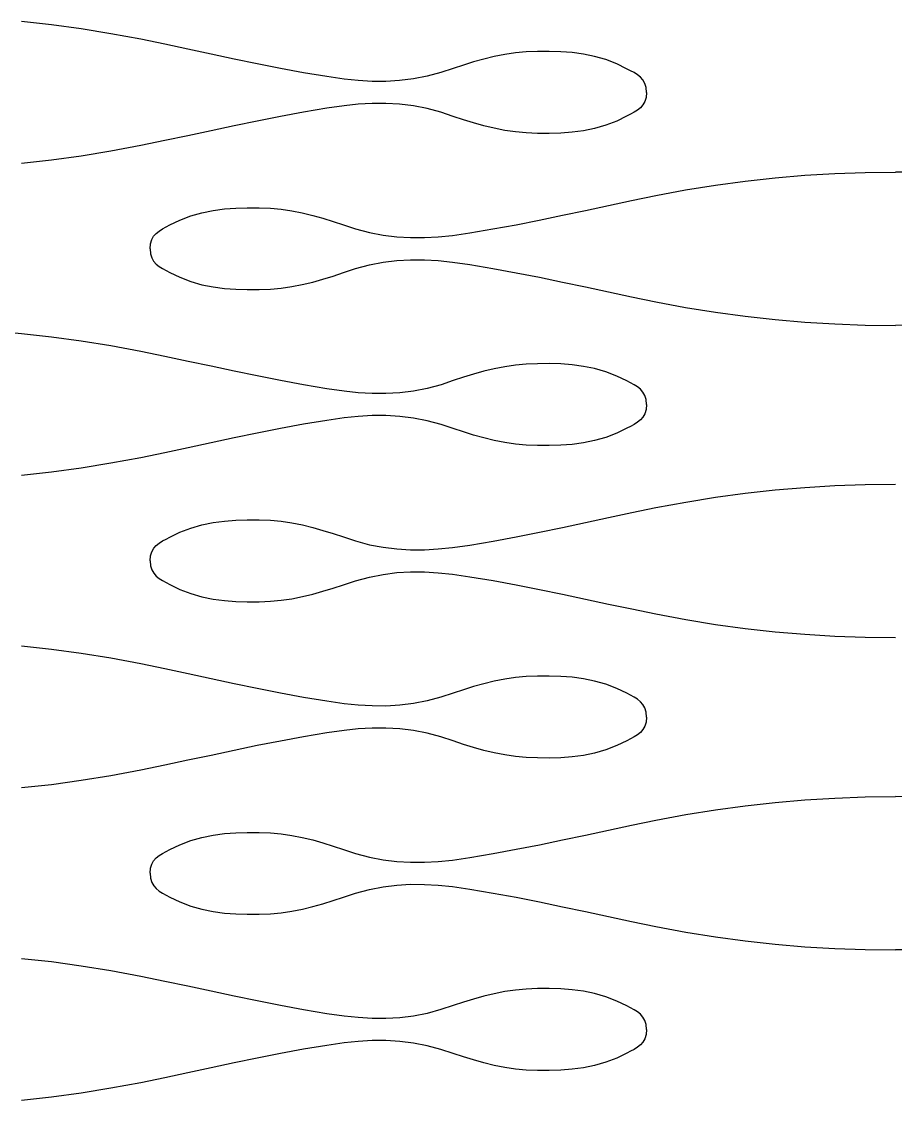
# Model space of a CAD drawing. Extents: x -53 to 53, y -73 to 73.
# Drawn here: x -15.38 to 0, y -55.23 to -36.24 of the extents above; entities that cross this region are included whole.
import ezdxf

# ---------------------------------------------------------------- set-up
doc = ezdxf.new("R2010")
doc.units = 0
doc.header["$MEASUREMENT"] = 0
doc.layers.get('0').update_dxf_attribs({"linetype": 'CONTINUOUS'})

msp = doc.modelspace()

# ---------------------------------------------------------------- linework, layer by layer
for p, q in [((-14.856, -36.3), (-15.382, -36.242)), ((-14.332, -36.371), (-14.856, -36.3)), ((-13.808, -36.456), (-14.332, -36.371)), ((-13.284, -36.553), (-13.808, -36.456)), ((-12.858, -36.641), (-13.284, -36.553)), ((-12.452, -36.728), (-12.858, -36.641)), ((-12.046, -36.815), (-12.452, -36.728)), ((-11.64, -36.902), (-12.046, -36.815)), ((-6.877, -36.822), (-7.061, -36.859)), ((-6.69, -36.794), (-6.877, -36.822)), ((-6.499, -36.777), (-6.69, -36.794)), ((-6.3, -36.77), (-6.499, -36.777)), ((-6.092, -36.769), (-6.3, -36.77)), ((-5.889, -36.774), (-6.092, -36.769)), ((-5.689, -36.789), (-5.889, -36.774)), ((-5.491, -36.816), (-5.689, -36.789)), ((-5.295, -36.856), (-5.491, -36.816)), ((-11.234, -36.986), (-11.64, -36.902)), ((-10.826, -37.067), (-11.234, -36.986)), ((-7.605, -37.009), (-7.785, -37.069)), ((-7.425, -36.953), (-7.605, -37.009)), ((-7.244, -36.903), (-7.425, -36.953)), ((-7.061, -36.859), (-7.244, -36.903)), ((-5.099, -36.912), (-5.295, -36.856)), ((-4.905, -36.987), (-5.099, -36.912)), ((-4.731, -37.071), (-4.905, -36.987)), ((-10.418, -37.142), (-10.826, -37.067)), ((-10.008, -37.211), (-10.418, -37.142)), ((-9.703, -37.255), (-10.008, -37.211)), ((-8.243, -37.205), (-8.485, -37.252)), ((-7.999, -37.14), (-8.243, -37.205)), ((-7.785, -37.069), (-7.999, -37.14)), ((-4.663, -37.106), (-4.731, -37.071)), ((-4.599, -37.141), (-4.663, -37.106)), ((-4.54, -37.178), (-4.599, -37.141)), ((-4.488, -37.22), (-4.54, -37.178)), ((-9.455, -37.281), (-9.703, -37.255)), ((-9.21, -37.295), (-9.455, -37.281)), ((-8.968, -37.295), (-9.21, -37.295)), ((-8.727, -37.281), (-8.968, -37.295)), ((-8.485, -37.252), (-8.727, -37.281)), ((-4.444, -37.269), (-4.488, -37.22)), ((-4.411, -37.329), (-4.444, -37.269)), ((-4.39, -37.401), (-4.411, -37.329)), ((-4.382, -37.489), (-4.39, -37.401)), ((-4.39, -37.577), (-4.411, -37.65)), ((-4.382, -37.489), (-4.39, -37.577)), ((-10.008, -37.768), (-10.418, -37.836)), ((-9.703, -37.724), (-10.008, -37.768)), ((-9.455, -37.698), (-9.703, -37.724)), ((-9.21, -37.684), (-9.455, -37.698)), ((-8.968, -37.684), (-9.21, -37.684)), ((-8.727, -37.697), (-8.968, -37.684)), ((-8.485, -37.727), (-8.727, -37.697)), ((-8.243, -37.774), (-8.485, -37.727)), ((-7.999, -37.839), (-8.243, -37.774)), ((-4.488, -37.759), (-4.54, -37.801)), ((-4.444, -37.71), (-4.488, -37.759)), ((-4.411, -37.65), (-4.444, -37.71)), ((-10.826, -37.912), (-11.234, -37.992)), ((-10.418, -37.836), (-10.826, -37.912)), ((-7.785, -37.91), (-7.999, -37.839)), ((-7.605, -37.97), (-7.785, -37.91)), ((-7.425, -38.026), (-7.605, -37.97)), ((-4.731, -37.907), (-4.905, -37.992)), ((-4.663, -37.873), (-4.731, -37.907)), ((-4.599, -37.838), (-4.663, -37.873)), ((-4.54, -37.801), (-4.599, -37.838)), ((-12.046, -38.163), (-12.452, -38.251)), ((-11.64, -38.077), (-12.046, -38.163)), ((-11.234, -37.992), (-11.64, -38.077)), ((-7.244, -38.076), (-7.425, -38.026)), ((-7.061, -38.12), (-7.244, -38.076)), ((-6.877, -38.157), (-7.061, -38.12)), ((-6.69, -38.185), (-6.877, -38.157)), ((-5.491, -38.163), (-5.689, -38.189)), ((-5.295, -38.123), (-5.491, -38.163)), ((-5.1, -38.066), (-5.295, -38.123)), ((-4.905, -37.992), (-5.1, -38.066)), ((-12.858, -38.337), (-13.284, -38.425)), ((-12.452, -38.251), (-12.858, -38.337)), ((-6.499, -38.202), (-6.69, -38.185)), ((-6.3, -38.209), (-6.499, -38.202)), ((-6.093, -38.21), (-6.3, -38.209)), ((-5.889, -38.204), (-6.093, -38.21)), ((-5.689, -38.189), (-5.889, -38.204)), ((-13.808, -38.523), (-14.332, -38.608)), ((-13.284, -38.425), (-13.808, -38.523)), ((-14.857, -38.679), (-15.382, -38.737)), ((-14.332, -38.608), (-14.857, -38.679)), ((-1.593, -38.947), (-1.064, -38.915)), ((-1.064, -38.915), (-0.534, -38.896)), ((-0.534, -38.896), (0, -38.89)), ((0.533, -38.896), (0, -38.89)), ((-3.169, -39.121), (-2.645, -39.05)), ((-2.645, -39.05), (-2.119, -38.992)), ((-2.119, -38.992), (-1.593, -38.947)), ((-4.643, -39.391), (-4.217, -39.303)), ((-4.217, -39.303), (-3.693, -39.206)), ((-3.693, -39.206), (-3.169, -39.121)), ((-5.455, -39.565), (-5.049, -39.478)), ((-5.049, -39.478), (-4.643, -39.391)), ((-12.597, -39.737), (-12.402, -39.662)), ((-12.402, -39.662), (-12.207, -39.606)), ((-12.207, -39.606), (-12.01, -39.566)), ((-12.01, -39.566), (-11.812, -39.539)), ((-11.812, -39.539), (-11.612, -39.524)), ((-11.612, -39.524), (-11.409, -39.519)), ((-11.409, -39.519), (-11.202, -39.52)), ((-11.202, -39.52), (-11.002, -39.527)), ((-11.002, -39.527), (-10.812, -39.544)), ((-10.812, -39.544), (-10.624, -39.572)), ((-10.624, -39.572), (-10.44, -39.609)), ((-10.44, -39.609), (-10.257, -39.653)), ((-10.257, -39.653), (-10.076, -39.703)), ((-6.268, -39.736), (-5.861, -39.652)), ((-5.861, -39.652), (-5.455, -39.565)), ((-12.902, -39.891), (-12.838, -39.856)), ((-12.838, -39.856), (-12.771, -39.821)), ((-12.771, -39.821), (-12.597, -39.737)), ((-10.076, -39.703), (-9.896, -39.759)), ((-9.896, -39.759), (-9.716, -39.819)), ((-9.716, -39.819), (-9.502, -39.89)), ((-7.084, -39.892), (-6.675, -39.817)), ((-6.675, -39.817), (-6.268, -39.736)), ((-13.09, -40.079), (-13.057, -40.019)), ((-13.057, -40.019), (-13.013, -39.97)), ((-13.013, -39.97), (-12.961, -39.928)), ((-12.961, -39.928), (-12.902, -39.891)), ((-9.502, -39.89), (-9.258, -39.955)), ((-9.258, -39.955), (-9.016, -40.002)), ((-9.016, -40.002), (-8.775, -40.031)), ((-8.775, -40.031), (-8.533, -40.045)), ((-8.533, -40.045), (-8.291, -40.045)), ((-8.291, -40.045), (-8.046, -40.031)), ((-8.046, -40.031), (-7.799, -40.005)), ((-7.799, -40.005), (-7.494, -39.961)), ((-7.494, -39.961), (-7.084, -39.892)), ((-13.119, -40.239), (-13.112, -40.151)), ((-13.119, -40.239), (-13.111, -40.327)), ((-13.112, -40.151), (-13.09, -40.079)), ((-13.111, -40.327), (-13.09, -40.4)), ((-13.09, -40.4), (-13.057, -40.46)), ((-8.775, -40.447), (-8.533, -40.434)), ((-8.533, -40.434), (-8.291, -40.434)), ((-8.291, -40.434), (-8.046, -40.448)), ((-13.057, -40.46), (-13.013, -40.509)), ((-13.013, -40.509), (-12.961, -40.551)), ((-12.961, -40.551), (-12.902, -40.588)), ((-12.902, -40.588), (-12.838, -40.623)), ((-12.838, -40.623), (-12.77, -40.657)), ((-9.716, -40.66), (-9.502, -40.589)), ((-9.502, -40.589), (-9.258, -40.524)), ((-9.258, -40.524), (-9.016, -40.477)), ((-9.016, -40.477), (-8.775, -40.447)), ((-8.046, -40.448), (-7.799, -40.474)), ((-7.799, -40.474), (-7.494, -40.518)), ((-7.494, -40.518), (-7.084, -40.586)), ((-7.084, -40.586), (-6.675, -40.662)), ((-12.77, -40.657), (-12.596, -40.742)), ((-12.596, -40.742), (-12.402, -40.816)), ((-12.402, -40.816), (-12.206, -40.873)), ((-10.257, -40.826), (-10.076, -40.776)), ((-10.076, -40.776), (-9.896, -40.72)), ((-9.896, -40.72), (-9.716, -40.66)), ((-6.675, -40.662), (-6.267, -40.742)), ((-6.267, -40.742), (-5.861, -40.827)), ((-12.206, -40.873), (-12.01, -40.913)), ((-12.01, -40.913), (-11.812, -40.939)), ((-11.812, -40.939), (-11.612, -40.954)), ((-11.612, -40.954), (-11.409, -40.96)), ((-11.409, -40.96), (-11.201, -40.959)), ((-11.201, -40.959), (-11.002, -40.952)), ((-11.002, -40.952), (-10.811, -40.935)), ((-10.811, -40.935), (-10.624, -40.907)), ((-10.624, -40.907), (-10.44, -40.87)), ((-10.44, -40.87), (-10.257, -40.826)), ((-5.861, -40.827), (-5.455, -40.913)), ((-5.455, -40.913), (-5.049, -41.001)), ((-5.049, -41.001), (-4.643, -41.087)), ((-4.643, -41.087), (-4.217, -41.175)), ((-4.217, -41.175), (-3.693, -41.273)), ((-3.693, -41.273), (-3.169, -41.358)), ((-3.169, -41.358), (-2.644, -41.429)), ((-2.644, -41.429), (-2.119, -41.487)), ((-2.119, -41.487), (-1.593, -41.532)), ((-1.593, -41.532), (-1.064, -41.564)), ((-1.064, -41.564), (-0.534, -41.583)), ((-0.534, -41.583), (0, -41.589)), ((0.533, -41.583), (0, -41.589)), ((-15.381, -41.736), (-15.908, -41.691)), ((-14.856, -41.794), (-15.381, -41.736)), ((-14.331, -41.865), (-14.856, -41.794)), ((-13.808, -41.949), (-14.331, -41.865)), ((-13.284, -42.047), (-13.808, -41.949)), ((-12.857, -42.135), (-13.284, -42.047)), ((-12.451, -42.222), (-12.857, -42.135)), ((-12.045, -42.309), (-12.451, -42.222)), ((-11.639, -42.396), (-12.045, -42.309)), ((-6.876, -42.316), (-7.061, -42.352)), ((-6.689, -42.288), (-6.876, -42.316)), ((-6.498, -42.27), (-6.689, -42.288)), ((-6.299, -42.263), (-6.498, -42.27)), ((-6.092, -42.262), (-6.299, -42.263)), ((-5.889, -42.268), (-6.092, -42.262)), ((-5.688, -42.283), (-5.889, -42.268)), ((-5.49, -42.31), (-5.688, -42.283)), ((-5.294, -42.35), (-5.49, -42.31)), ((-11.233, -42.48), (-11.639, -42.396)), ((-10.826, -42.561), (-11.233, -42.48)), ((-7.605, -42.503), (-7.785, -42.562)), ((-7.424, -42.447), (-7.605, -42.503)), ((-7.243, -42.396), (-7.424, -42.447)), ((-7.061, -42.352), (-7.243, -42.396)), ((-5.099, -42.406), (-5.294, -42.35)), ((-4.904, -42.481), (-5.099, -42.406)), ((-4.73, -42.565), (-4.904, -42.481)), ((-10.417, -42.636), (-10.826, -42.561)), ((-10.007, -42.705), (-10.417, -42.636)), ((-9.702, -42.749), (-10.007, -42.705)), ((-8.243, -42.699), (-8.485, -42.745)), ((-7.998, -42.633), (-8.243, -42.699)), ((-7.785, -42.562), (-7.998, -42.633)), ((-4.663, -42.6), (-4.73, -42.565)), ((-4.599, -42.634), (-4.663, -42.6)), ((-4.54, -42.671), (-4.599, -42.634)), ((-4.488, -42.713), (-4.54, -42.671)), ((-4.444, -42.763), (-4.488, -42.713)), ((-9.454, -42.774), (-9.702, -42.749)), ((-9.21, -42.788), (-9.454, -42.774)), ((-8.967, -42.789), (-9.21, -42.788)), ((-8.726, -42.775), (-8.967, -42.789)), ((-8.485, -42.745), (-8.726, -42.775)), ((-4.411, -42.823), (-4.444, -42.763)), ((-4.389, -42.895), (-4.411, -42.823)), ((-4.382, -42.983), (-4.389, -42.895)), ((-4.389, -43.071), (-4.411, -43.144)), ((-4.382, -42.983), (-4.389, -43.071)), ((-10.007, -43.262), (-10.417, -43.33)), ((-9.702, -43.218), (-10.007, -43.262)), ((-9.454, -43.192), (-9.702, -43.218)), ((-9.21, -43.178), (-9.454, -43.192)), ((-8.967, -43.177), (-9.21, -43.178)), ((-8.726, -43.191), (-8.967, -43.177)), ((-8.485, -43.221), (-8.726, -43.191)), ((-8.243, -43.268), (-8.485, -43.221)), ((-7.998, -43.333), (-8.243, -43.268)), ((-4.488, -43.253), (-4.54, -43.295)), ((-4.444, -43.203), (-4.488, -43.253)), ((-4.411, -43.144), (-4.444, -43.203)), ((-10.826, -43.405), (-11.233, -43.486)), ((-10.417, -43.33), (-10.826, -43.405)), ((-7.785, -43.404), (-7.998, -43.333)), ((-7.605, -43.464), (-7.785, -43.404)), ((-7.424, -43.519), (-7.605, -43.464)), ((-4.73, -43.401), (-4.904, -43.485)), ((-4.663, -43.366), (-4.73, -43.401)), ((-4.599, -43.332), (-4.663, -43.366)), ((-4.54, -43.295), (-4.599, -43.332)), ((-12.046, -43.657), (-12.451, -43.744)), ((-11.64, -43.571), (-12.046, -43.657)), ((-11.233, -43.486), (-11.64, -43.571)), ((-7.243, -43.57), (-7.424, -43.519)), ((-7.061, -43.614), (-7.243, -43.57)), ((-6.876, -43.65), (-7.061, -43.614)), ((-6.689, -43.678), (-6.876, -43.65)), ((-5.49, -43.657), (-5.688, -43.683)), ((-5.294, -43.616), (-5.49, -43.657)), ((-5.099, -43.56), (-5.294, -43.616)), ((-4.904, -43.485), (-5.099, -43.56)), ((-12.858, -43.831), (-13.284, -43.919)), ((-12.451, -43.744), (-12.858, -43.831)), ((-6.499, -43.696), (-6.689, -43.678)), ((-6.299, -43.703), (-6.499, -43.696)), ((-6.092, -43.704), (-6.299, -43.703)), ((-5.889, -43.698), (-6.092, -43.704)), ((-5.688, -43.683), (-5.889, -43.698)), ((-13.808, -44.017), (-14.332, -44.101)), ((-13.284, -43.919), (-13.808, -44.017)), ((-14.856, -44.173), (-15.381, -44.231)), ((-14.332, -44.101), (-14.856, -44.173)), ((-1.592, -44.441), (-1.064, -44.409)), ((-1.064, -44.409), (-0.533, -44.39)), ((-0.533, -44.39), (0, -44.383)), ((-3.692, -44.699), (-3.168, -44.615)), ((-3.168, -44.615), (-2.644, -44.544)), ((-2.644, -44.544), (-2.119, -44.486)), ((-2.119, -44.486), (-1.592, -44.441)), ((-4.642, -44.885), (-4.216, -44.797)), ((-4.216, -44.797), (-3.692, -44.699)), ((-5.454, -45.059), (-5.048, -44.972)), ((-5.048, -44.972), (-4.642, -44.885)), ((-12.596, -45.231), (-12.401, -45.156)), ((-12.401, -45.156), (-12.206, -45.1)), ((-12.206, -45.1), (-12.01, -45.06)), ((-12.01, -45.06), (-11.812, -45.033)), ((-11.812, -45.033), (-11.612, -45.018)), ((-11.612, -45.018), (-11.408, -45.012)), ((-11.408, -45.012), (-11.201, -45.013)), ((-11.201, -45.013), (-11.002, -45.02)), ((-11.002, -45.02), (-10.811, -45.038)), ((-10.811, -45.038), (-10.624, -45.066)), ((-10.624, -45.066), (-10.439, -45.102)), ((-10.439, -45.102), (-10.257, -45.146)), ((-10.257, -45.146), (-10.076, -45.197)), ((-6.267, -45.23), (-5.86, -45.146)), ((-5.86, -45.146), (-5.454, -45.059)), ((-12.902, -45.384), (-12.838, -45.35)), ((-12.838, -45.35), (-12.77, -45.315)), ((-12.77, -45.315), (-12.596, -45.231)), ((-10.076, -45.197), (-9.896, -45.253)), ((-9.896, -45.253), (-9.715, -45.312)), ((-9.715, -45.312), (-9.502, -45.383)), ((-7.083, -45.386), (-6.675, -45.311)), ((-6.675, -45.311), (-6.267, -45.23)), ((-13.111, -45.645), (-13.09, -45.573)), ((-13.09, -45.573), (-13.056, -45.513)), ((-13.056, -45.513), (-13.013, -45.463)), ((-13.013, -45.463), (-12.961, -45.421)), ((-12.961, -45.421), (-12.902, -45.384)), ((-9.502, -45.383), (-9.258, -45.449)), ((-9.258, -45.449), (-9.015, -45.495)), ((-9.015, -45.495), (-8.774, -45.525)), ((-8.774, -45.525), (-8.533, -45.539)), ((-8.533, -45.539), (-8.29, -45.538)), ((-8.29, -45.538), (-8.046, -45.524)), ((-8.046, -45.524), (-7.798, -45.499)), ((-7.798, -45.499), (-7.493, -45.455)), ((-7.493, -45.455), (-7.083, -45.386)), ((-13.118, -45.733), (-13.111, -45.645)), ((-13.118, -45.733), (-13.111, -45.821)), ((-13.111, -45.821), (-13.09, -45.894)), ((-13.09, -45.894), (-13.056, -45.953)), ((-9.015, -45.971), (-8.774, -45.941)), ((-8.774, -45.941), (-8.533, -45.927)), ((-8.533, -45.927), (-8.29, -45.928)), ((-8.29, -45.928), (-8.046, -45.942)), ((-8.046, -45.942), (-7.798, -45.968)), ((-13.056, -45.953), (-13.013, -46.003)), ((-13.013, -46.003), (-12.96, -46.045)), ((-12.96, -46.045), (-12.901, -46.082)), ((-12.901, -46.082), (-12.837, -46.116)), ((-12.837, -46.116), (-12.77, -46.151)), ((-9.715, -46.154), (-9.502, -46.083)), ((-9.502, -46.083), (-9.257, -46.018)), ((-9.257, -46.018), (-9.015, -45.971)), ((-7.798, -45.968), (-7.493, -46.012)), ((-7.493, -46.012), (-7.083, -46.08)), ((-7.083, -46.08), (-6.674, -46.155)), ((-12.77, -46.151), (-12.596, -46.235)), ((-12.596, -46.235), (-12.401, -46.31)), ((-12.401, -46.31), (-12.206, -46.366)), ((-10.439, -46.364), (-10.257, -46.32)), ((-10.257, -46.32), (-10.076, -46.269)), ((-10.076, -46.269), (-9.895, -46.214)), ((-9.895, -46.214), (-9.715, -46.154)), ((-6.674, -46.155), (-6.267, -46.236)), ((-6.267, -46.236), (-5.86, -46.321)), ((-5.86, -46.321), (-5.454, -46.407)), ((-12.206, -46.366), (-12.01, -46.407)), ((-12.01, -46.407), (-11.812, -46.433)), ((-11.812, -46.433), (-11.611, -46.448)), ((-11.611, -46.448), (-11.408, -46.454)), ((-11.408, -46.454), (-11.201, -46.453)), ((-11.201, -46.453), (-11.002, -46.446)), ((-11.002, -46.446), (-10.811, -46.428)), ((-10.811, -46.428), (-10.624, -46.4)), ((-10.624, -46.4), (-10.439, -46.364)), ((-5.454, -46.407), (-5.048, -46.494)), ((-5.048, -46.494), (-4.642, -46.581)), ((-4.642, -46.581), (-4.216, -46.669)), ((-4.216, -46.669), (-3.692, -46.767)), ((-3.692, -46.767), (-3.168, -46.851)), ((-3.168, -46.851), (-2.644, -46.923)), ((-2.644, -46.923), (-2.119, -46.981)), ((-2.119, -46.981), (-1.592, -47.026)), ((-1.592, -47.026), (-1.064, -47.057)), ((-1.064, -47.057), (-0.533, -47.077)), ((-0.533, -47.077), (0, -47.083)), ((-14.856, -47.294), (-15.381, -47.236)), ((-14.332, -47.365), (-14.856, -47.294)), ((-13.808, -47.449), (-14.332, -47.365)), ((-13.284, -47.547), (-13.808, -47.449)), ((-12.858, -47.635), (-13.284, -47.547)), ((-12.451, -47.722), (-12.858, -47.635)), ((-12.046, -47.809), (-12.451, -47.722)), ((-11.64, -47.896), (-12.046, -47.809)), ((-6.876, -47.816), (-7.061, -47.852)), ((-6.689, -47.788), (-6.876, -47.816)), ((-6.499, -47.77), (-6.689, -47.788)), ((-6.299, -47.763), (-6.499, -47.77)), ((-6.092, -47.762), (-6.299, -47.763)), ((-5.889, -47.768), (-6.092, -47.762)), ((-5.688, -47.783), (-5.889, -47.768)), ((-5.49, -47.81), (-5.688, -47.783)), ((-5.294, -47.85), (-5.49, -47.81)), ((-5.099, -47.906), (-5.294, -47.85)), ((-11.233, -47.98), (-11.64, -47.896)), ((-10.826, -48.061), (-11.233, -47.98)), ((-7.605, -48.003), (-7.785, -48.062)), ((-7.424, -47.947), (-7.605, -48.003)), ((-7.243, -47.896), (-7.424, -47.947)), ((-7.061, -47.852), (-7.243, -47.896)), ((-4.904, -47.981), (-5.099, -47.906)), ((-4.73, -48.065), (-4.904, -47.981)), ((-10.417, -48.136), (-10.826, -48.061)), ((-10.007, -48.205), (-10.417, -48.136)), ((-9.702, -48.249), (-10.007, -48.205)), ((-8.243, -48.199), (-8.485, -48.245)), ((-7.999, -48.133), (-8.243, -48.199)), ((-7.785, -48.062), (-7.999, -48.133)), ((-4.663, -48.1), (-4.73, -48.065)), ((-4.599, -48.134), (-4.663, -48.1)), ((-4.54, -48.171), (-4.599, -48.134)), ((-4.488, -48.213), (-4.54, -48.171)), ((-4.444, -48.263), (-4.488, -48.213)), ((-9.454, -48.274), (-9.702, -48.249)), ((-9.21, -48.288), (-9.454, -48.274)), ((-8.967, -48.289), (-9.21, -48.288)), ((-8.726, -48.275), (-8.967, -48.289)), ((-8.485, -48.245), (-8.726, -48.275)), ((-4.411, -48.323), (-4.444, -48.263)), ((-4.39, -48.395), (-4.411, -48.323)), ((-4.382, -48.483), (-4.39, -48.395)), ((-4.39, -48.571), (-4.411, -48.644)), ((-4.382, -48.483), (-4.39, -48.571)), ((-10.007, -48.762), (-10.417, -48.83)), ((-9.702, -48.718), (-10.007, -48.762)), ((-9.454, -48.692), (-9.702, -48.718)), ((-9.21, -48.678), (-9.454, -48.692)), ((-8.967, -48.677), (-9.21, -48.678)), ((-8.726, -48.691), (-8.967, -48.677)), ((-8.485, -48.721), (-8.726, -48.691)), ((-8.243, -48.768), (-8.485, -48.721)), ((-7.999, -48.833), (-8.243, -48.768)), ((-4.54, -48.795), (-4.599, -48.832)), ((-4.488, -48.753), (-4.54, -48.795)), ((-4.444, -48.703), (-4.488, -48.753)), ((-4.411, -48.644), (-4.444, -48.703)), ((-11.233, -48.986), (-11.64, -49.071)), ((-10.826, -48.905), (-11.233, -48.986)), ((-10.417, -48.83), (-10.826, -48.905)), ((-7.785, -48.904), (-7.999, -48.833)), ((-7.605, -48.964), (-7.785, -48.904)), ((-7.424, -49.019), (-7.605, -48.964)), ((-4.904, -48.985), (-5.099, -49.06)), ((-4.73, -48.901), (-4.904, -48.985)), ((-4.663, -48.866), (-4.73, -48.901)), ((-4.599, -48.832), (-4.663, -48.866)), ((-12.046, -49.157), (-12.452, -49.244)), ((-11.64, -49.071), (-12.046, -49.157)), ((-7.243, -49.07), (-7.424, -49.019)), ((-7.061, -49.114), (-7.243, -49.07)), ((-6.877, -49.15), (-7.061, -49.114)), ((-6.689, -49.178), (-6.877, -49.15)), ((-6.499, -49.196), (-6.689, -49.178)), ((-5.491, -49.157), (-5.689, -49.183)), ((-5.294, -49.116), (-5.491, -49.157)), ((-5.099, -49.06), (-5.294, -49.116)), ((-12.858, -49.331), (-13.284, -49.419)), ((-12.452, -49.244), (-12.858, -49.331)), ((-6.3, -49.203), (-6.499, -49.196)), ((-6.092, -49.204), (-6.3, -49.203)), ((-5.889, -49.198), (-6.092, -49.204)), ((-5.689, -49.183), (-5.889, -49.198)), ((-13.808, -49.517), (-14.332, -49.601)), ((-13.284, -49.419), (-13.808, -49.517)), ((-14.856, -49.673), (-15.381, -49.731)), ((-14.332, -49.601), (-14.856, -49.673)), ((-1.593, -49.941), (-1.064, -49.909)), ((-1.064, -49.909), (-0.533, -49.89)), ((-0.533, -49.89), (0, -49.883)), ((0.533, -49.89), (0, -49.883)), ((-3.692, -50.199), (-3.169, -50.115)), ((-3.169, -50.115), (-2.644, -50.044)), ((-2.644, -50.044), (-2.119, -49.986)), ((-2.119, -49.986), (-1.593, -49.941)), ((-4.643, -50.385), (-4.216, -50.297)), ((-4.216, -50.297), (-3.692, -50.199)), ((-5.455, -50.559), (-5.049, -50.472)), ((-5.049, -50.472), (-4.643, -50.385)), ((-12.596, -50.731), (-12.402, -50.656)), ((-12.402, -50.656), (-12.206, -50.6)), ((-12.206, -50.6), (-12.01, -50.56)), ((-12.01, -50.56), (-11.812, -50.533)), ((-11.812, -50.533), (-11.612, -50.518)), ((-11.612, -50.518), (-11.409, -50.512)), ((-11.409, -50.512), (-11.201, -50.513)), ((-11.201, -50.513), (-11.002, -50.52)), ((-11.002, -50.52), (-10.811, -50.538)), ((-10.811, -50.538), (-10.624, -50.566)), ((-10.624, -50.566), (-10.44, -50.602)), ((-10.44, -50.602), (-10.257, -50.646)), ((-10.257, -50.646), (-10.076, -50.697)), ((-10.076, -50.697), (-9.896, -50.753)), ((-6.267, -50.73), (-5.861, -50.646)), ((-5.861, -50.646), (-5.455, -50.559)), ((-12.961, -50.921), (-12.902, -50.884)), ((-12.902, -50.884), (-12.838, -50.85)), ((-12.838, -50.85), (-12.77, -50.815)), ((-12.77, -50.815), (-12.596, -50.731)), ((-9.896, -50.753), (-9.716, -50.812)), ((-9.716, -50.812), (-9.502, -50.883)), ((-9.502, -50.883), (-9.258, -50.949)), ((-7.494, -50.955), (-7.083, -50.886)), ((-7.083, -50.886), (-6.675, -50.811)), ((-6.675, -50.811), (-6.267, -50.73)), ((-13.111, -51.145), (-13.09, -51.073)), ((-13.09, -51.073), (-13.057, -51.013)), ((-13.057, -51.013), (-13.013, -50.963)), ((-13.013, -50.963), (-12.961, -50.921)), ((-9.258, -50.949), (-9.016, -50.995)), ((-9.016, -50.995), (-8.774, -51.025)), ((-8.774, -51.025), (-8.533, -51.039)), ((-8.533, -51.039), (-8.291, -51.038)), ((-8.291, -51.038), (-8.046, -51.024)), ((-8.046, -51.024), (-7.798, -50.999)), ((-7.798, -50.999), (-7.494, -50.955)), ((-13.119, -51.233), (-13.111, -51.145)), ((-13.119, -51.233), (-13.111, -51.321)), ((-13.111, -51.321), (-13.09, -51.394)), ((-13.09, -51.394), (-13.056, -51.453)), ((-13.056, -51.453), (-13.013, -51.503)), ((-9.015, -51.471), (-8.774, -51.441)), ((-8.774, -51.441), (-8.533, -51.427)), ((-8.533, -51.427), (-8.291, -51.428)), ((-8.291, -51.428), (-8.046, -51.442)), ((-8.046, -51.442), (-7.798, -51.468)), ((-13.013, -51.503), (-12.961, -51.545)), ((-12.961, -51.545), (-12.902, -51.582)), ((-12.902, -51.582), (-12.837, -51.616)), ((-12.837, -51.616), (-12.77, -51.651)), ((-9.715, -51.654), (-9.502, -51.583)), ((-9.502, -51.583), (-9.258, -51.518)), ((-9.258, -51.518), (-9.015, -51.471)), ((-7.798, -51.468), (-7.493, -51.512)), ((-7.493, -51.512), (-7.083, -51.58)), ((-7.083, -51.58), (-6.675, -51.655)), ((-12.77, -51.651), (-12.596, -51.735)), ((-12.596, -51.735), (-12.401, -51.81)), ((-12.401, -51.81), (-12.206, -51.866)), ((-10.439, -51.864), (-10.257, -51.82)), ((-10.257, -51.82), (-10.076, -51.769)), ((-10.076, -51.769), (-9.896, -51.714)), ((-9.896, -51.714), (-9.715, -51.654)), ((-6.675, -51.655), (-6.267, -51.736)), ((-6.267, -51.736), (-5.861, -51.821)), ((-5.861, -51.821), (-5.454, -51.907)), ((-12.206, -51.866), (-12.01, -51.907)), ((-12.01, -51.907), (-11.812, -51.933)), ((-11.812, -51.933), (-11.611, -51.948)), ((-11.611, -51.948), (-11.408, -51.954)), ((-11.408, -51.954), (-11.201, -51.953)), ((-11.201, -51.953), (-11.002, -51.946)), ((-11.002, -51.946), (-10.811, -51.928)), ((-10.811, -51.928), (-10.624, -51.9)), ((-10.624, -51.9), (-10.439, -51.864)), ((-5.454, -51.907), (-5.049, -51.994)), ((-5.049, -51.994), (-4.643, -52.081)), ((-4.643, -52.081), (-4.216, -52.169)), ((-4.216, -52.169), (-3.692, -52.267)), ((-3.692, -52.267), (-3.168, -52.351)), ((-3.168, -52.351), (-2.644, -52.423)), ((-2.644, -52.423), (-2.119, -52.481)), ((-2.119, -52.481), (-1.592, -52.526)), ((-1.592, -52.526), (-1.064, -52.557)), ((-1.064, -52.557), (-0.533, -52.577)), ((-0.533, -52.577), (0, -52.583)), ((0.533, -52.577), (0, -52.583)), ((-14.856, -52.794), (-15.381, -52.736)), ((-14.332, -52.865), (-14.856, -52.794)), ((-13.808, -52.949), (-14.332, -52.865)), ((-13.284, -53.047), (-13.808, -52.949)), ((-12.858, -53.135), (-13.284, -53.047)), ((-12.452, -53.222), (-12.858, -53.135)), ((-12.046, -53.309), (-12.452, -53.222)), ((-11.64, -53.396), (-12.046, -53.309)), ((-7.061, -53.352), (-7.244, -53.396)), ((-6.877, -53.316), (-7.061, -53.352)), ((-6.689, -53.288), (-6.877, -53.316)), ((-6.499, -53.27), (-6.689, -53.288)), ((-6.299, -53.263), (-6.499, -53.27)), ((-6.092, -53.262), (-6.299, -53.263)), ((-5.889, -53.268), (-6.092, -53.262)), ((-5.689, -53.283), (-5.889, -53.268)), ((-5.491, -53.31), (-5.689, -53.283)), ((-5.294, -53.35), (-5.491, -53.31)), ((-5.099, -53.406), (-5.294, -53.35)), ((-11.233, -53.48), (-11.64, -53.396)), ((-10.826, -53.561), (-11.233, -53.48)), ((-7.605, -53.503), (-7.785, -53.562)), ((-7.425, -53.447), (-7.605, -53.503)), ((-7.244, -53.396), (-7.425, -53.447)), ((-4.904, -53.481), (-5.099, -53.406)), ((-4.73, -53.565), (-4.904, -53.481)), ((-10.417, -53.636), (-10.826, -53.561)), ((-10.007, -53.705), (-10.417, -53.636)), ((-9.703, -53.749), (-10.007, -53.705)), ((-8.243, -53.699), (-8.485, -53.745)), ((-7.999, -53.633), (-8.243, -53.699)), ((-7.785, -53.562), (-7.999, -53.633)), ((-4.663, -53.6), (-4.73, -53.565)), ((-4.599, -53.634), (-4.663, -53.6)), ((-4.54, -53.671), (-4.599, -53.634)), ((-4.488, -53.713), (-4.54, -53.671)), ((-4.444, -53.763), (-4.488, -53.713)), ((-9.455, -53.774), (-9.703, -53.749)), ((-9.21, -53.788), (-9.455, -53.774)), ((-8.968, -53.789), (-9.21, -53.788)), ((-8.726, -53.775), (-8.968, -53.789)), ((-8.485, -53.745), (-8.726, -53.775)), ((-4.411, -53.823), (-4.444, -53.763)), ((-4.39, -53.895), (-4.411, -53.823)), ((-4.382, -53.983), (-4.39, -53.895)), ((-4.39, -54.071), (-4.411, -54.144)), ((-4.382, -53.983), (-4.39, -54.071)), ((-10.007, -54.262), (-10.417, -54.33)), ((-9.703, -54.218), (-10.007, -54.262)), ((-9.455, -54.192), (-9.703, -54.218)), ((-9.21, -54.178), (-9.455, -54.192)), ((-8.968, -54.177), (-9.21, -54.178)), ((-8.726, -54.191), (-8.968, -54.177)), ((-8.485, -54.221), (-8.726, -54.191)), ((-8.243, -54.268), (-8.485, -54.221)), ((-7.999, -54.333), (-8.243, -54.268)), ((-4.54, -54.295), (-4.599, -54.332)), ((-4.488, -54.253), (-4.54, -54.295)), ((-4.444, -54.203), (-4.488, -54.253)), ((-4.411, -54.144), (-4.444, -54.203)), ((-11.233, -54.486), (-11.64, -54.571)), ((-10.826, -54.405), (-11.233, -54.486)), ((-10.417, -54.33), (-10.826, -54.405)), ((-7.785, -54.404), (-7.999, -54.333)), ((-7.605, -54.464), (-7.785, -54.404)), ((-7.425, -54.519), (-7.605, -54.464)), ((-4.904, -54.485), (-5.099, -54.56)), ((-4.73, -54.401), (-4.904, -54.485)), ((-4.663, -54.366), (-4.73, -54.401)), ((-4.599, -54.332), (-4.663, -54.366)), ((-12.046, -54.657), (-12.452, -54.744)), ((-11.64, -54.571), (-12.046, -54.657)), ((-7.244, -54.57), (-7.425, -54.519)), ((-7.061, -54.614), (-7.244, -54.57)), ((-6.877, -54.65), (-7.061, -54.614)), ((-6.69, -54.678), (-6.877, -54.65)), ((-6.499, -54.696), (-6.69, -54.678)), ((-5.689, -54.683), (-5.889, -54.698)), ((-5.491, -54.657), (-5.689, -54.683)), ((-5.295, -54.616), (-5.491, -54.657)), ((-5.099, -54.56), (-5.295, -54.616)), ((-12.858, -54.831), (-13.284, -54.919)), ((-12.452, -54.744), (-12.858, -54.831)), ((-6.3, -54.703), (-6.499, -54.696)), ((-6.093, -54.704), (-6.3, -54.703)), ((-5.889, -54.698), (-6.093, -54.704)), ((-13.808, -55.017), (-14.332, -55.101)), ((-13.284, -54.919), (-13.808, -55.017)), ((-14.856, -55.173), (-15.382, -55.231)), ((-14.332, -55.101), (-14.856, -55.173))]:
    msp.add_line(p, q)

doc.saveas('drawing.dxf')
